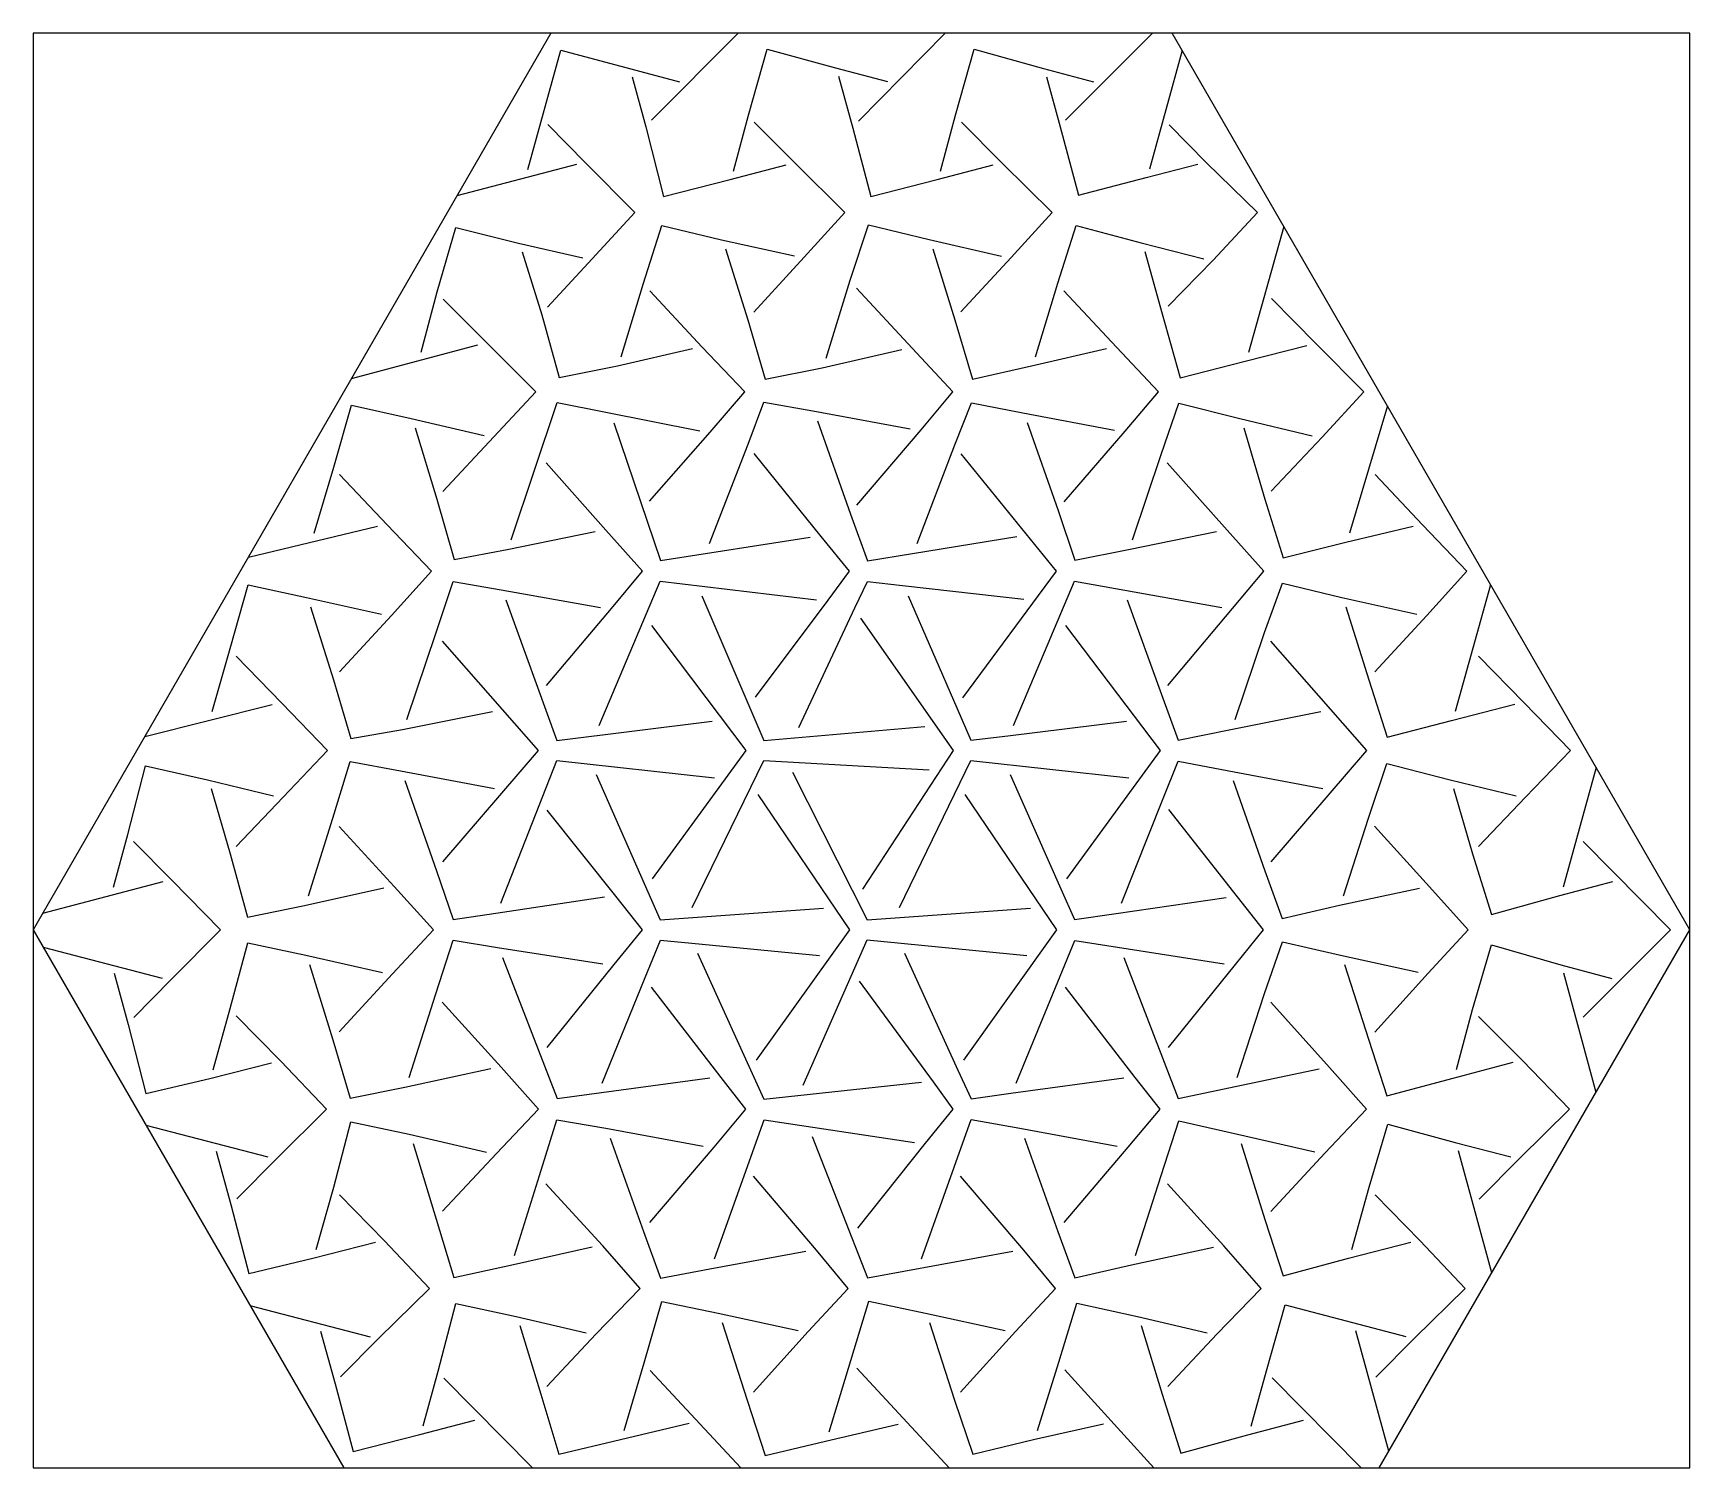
# Model space of a CAD drawing. Extents: x 1.5 to 81.5, y 1.4 to 70.7.
import ezdxf

# ---------------------------------------------------------------- set-up
doc = ezdxf.new("R2010")
doc.units = 0
doc.layers.add('DEFAULT', color=7, linetype='CONTINUOUS')

msp = doc.modelspace()

# ---------------------------------------------------------------- linework, layer by layer
at = {"layer": 'DEFAULT'}
for p, q in [((81.531, 70.654), (1.531, 70.654)), ((1.531, 70.654), (1.531, 1.372)), ((26.531, 70.654), (1.531, 27.353)), ((56.531, 70.654), (26.531, 70.654)), ((35.577, 70.654), (31.387, 66.453)), ((45.577, 70.654), (41.383, 66.405)), ((55.577, 70.654), (51.387, 66.453)), ((81.531, 27.353), (56.531, 70.654)), ((81.531, 1.372), (81.531, 70.654)), ((25.426, 64.071), (27.009, 69.828)), ((27.009, 69.828), (32.742, 68.299)), ((36.075, 66.691), (36.978, 69.88)), ((36.978, 69.88), (40.269, 68.977)), ((46.075, 66.691), (46.978, 69.88)), ((46.978, 69.88), (50.313, 68.947)), ((57.016, 69.815), (55.44, 64.085)), ((40.269, 68.977), (42.785, 68.32)), ((50.313, 68.947), (52.742, 68.299)), ((30.465, 68.55), (31.119, 66.122)), ((40.426, 68.577), (41.115, 66.07)), ((50.465, 68.55), (51.119, 66.122)), ((35.348, 63.992), (36.075, 66.691)), ((45.348, 63.992), (46.075, 66.691)), ((28.21, 64.393), (26.383, 66.243)), ((31.119, 66.122), (31.978, 62.768)), ((38.327, 64.371), (36.353, 66.35)), ((41.115, 66.07), (41.978, 62.768)), ((48.327, 64.371), (46.353, 66.35)), ((51.119, 66.122), (52.012, 62.827)), ((58.189, 64.398), (56.387, 66.224)), ((22.009, 62.821), (27.785, 64.328)), ((30.592, 61.994), (28.21, 64.393)), ((35.192, 63.581), (37.893, 64.3)), ((40.72, 61.994), (38.327, 64.371)), ((45.192, 63.581), (47.893, 64.3)), ((50.735, 61.994), (48.327, 64.371)), ((55.285, 63.686), (57.766, 64.334)), ((60.66, 61.994), (58.189, 64.398)), ((31.978, 62.768), (35.192, 63.581)), ((41.978, 62.768), (45.192, 63.581)), ((52.012, 62.827), (55.285, 63.686)), ((28.531, 59.753), (30.592, 61.994)), ((38.768, 59.84), (40.72, 61.994)), ((48.764, 59.825), (50.735, 61.994)), ((58.506, 59.688), (60.66, 61.994)), ((21.042, 58.155), (21.948, 61.272)), ((21.948, 61.272), (24.972, 60.516)), ((31.007, 58.587), (31.896, 61.363)), ((31.896, 61.363), (34.779, 60.678)), ((40.988, 58.728), (41.873, 61.402)), ((41.873, 61.402), (44.793, 60.681)), ((51.007, 58.587), (51.892, 61.37)), ((51.892, 61.37), (55.041, 60.527)), ((61.926, 61.311), (60.221, 55.239)), ((24.972, 60.516), (28.078, 59.81)), ((25.15, 60.096), (26.091, 57.052)), ((34.779, 60.678), (38.295, 59.898)), ((34.965, 60.239), (36.047, 56.804)), ((44.793, 60.681), (48.291, 59.886)), ((44.977, 60.241), (46.037, 56.815)), ((55.041, 60.527), (58.056, 59.757)), ((55.206, 60.102), (56.047, 57.106)), ((26.366, 57.416), (28.531, 59.753)), ((36.334, 57.185), (38.768, 59.84)), ((46.326, 57.194), (48.764, 59.825)), ((56.332, 57.462), (58.506, 59.688)), ((29.927, 55.031), (31.007, 58.587)), ((39.821, 54.953), (40.988, 58.728)), ((49.927, 55.031), (51.007, 58.587)), ((20.261, 55.252), (21.042, 58.155)), ((23.451, 55.677), (21.328, 57.805)), ((33.843, 55.491), (31.303, 58.204)), ((43.975, 55.437), (41.29, 58.336)), ((53.843, 55.491), (51.303, 58.204)), ((63.485, 55.645), (61.336, 57.846)), ((26.091, 57.052), (26.929, 54.023)), ((36.047, 56.804), (36.88, 53.938)), ((46.037, 56.815), (46.888, 53.951)), ((56.047, 57.106), (56.922, 54.01)), ((16.903, 53.977), (23.005, 55.604)), ((25.803, 53.334), (23.451, 55.677)), ((29.744, 54.583), (33.363, 55.426)), ((35.901, 53.334), (33.843, 55.491)), ((39.631, 54.496), (43.484, 55.372)), ((45.946, 53.334), (43.975, 55.437)), ((49.744, 54.583), (53.364, 55.426)), ((55.878, 53.334), (53.843, 55.491)), ((60.056, 54.816), (63.037, 55.577)), ((65.796, 53.334), (63.485, 55.645)), ((26.929, 54.023), (29.744, 54.583)), ((36.88, 53.938), (39.631, 54.496)), ((46.888, 53.951), (49.744, 54.583)), ((56.922, 54.01), (60.056, 54.816)), ((23.78, 51.157), (25.803, 53.334)), ((24.622, 46.187), (26.828, 52.82)), ((26.828, 52.82), (33.718, 51.443)), ((34.229, 51.388), (35.901, 53.334)), ((36.051, 50.809), (36.82, 52.834)), ((36.82, 52.834), (39.18, 52.412)), ((44.409, 51.501), (45.946, 53.334)), ((46.039, 50.777), (46.835, 52.807)), ((46.835, 52.807), (49.318, 52.315)), ((54.256, 51.43), (55.878, 53.334)), ((63.775, 51.142), (65.796, 53.334)), ((16.047, 49.702), (16.907, 52.683)), ((16.907, 52.683), (19.792, 52.039)), ((19.792, 52.039), (23.306, 51.221)), ((39.18, 52.412), (43.883, 51.549)), ((49.318, 52.315), (53.742, 51.479)), ((55.994, 50.312), (56.85, 52.781)), ((56.85, 52.781), (59.807, 52.042)), ((59.807, 52.042), (63.301, 51.209)), ((66.926, 52.651), (65.095, 46.502)), ((19.974, 51.597), (21.022, 48.144)), ((29.576, 51.842), (31.828, 45.187)), ((31.301, 48.056), (34.229, 51.388)), ((39.402, 51.932), (41.005, 47.428)), ((41.31, 47.86), (44.409, 51.501)), ((49.533, 51.846), (51.02, 47.596)), ((51.319, 48.017), (54.256, 51.43)), ((59.987, 51.598), (61.012, 48.156)), ((21.314, 48.523), (23.78, 51.157)), ((34.197, 46.004), (36.051, 50.809)), ((44.227, 46.009), (46.039, 50.777)), ((61.306, 48.534), (63.775, 51.142)), ((15.095, 46.502), (16.047, 49.702)), ((29.183, 46.65), (26.297, 49.9)), ((39.585, 46.351), (36.351, 50.36)), ((50.954, 44.673), (46.34, 50.331)), ((54.622, 46.187), (55.994, 50.312)), ((59.183, 46.65), (56.297, 49.9)), ((18.628, 46.909), (16.333, 49.334)), ((68.628, 46.909), (66.333, 49.334)), ((21.022, 48.144), (21.858, 45.239)), ((61.012, 48.156), (61.899, 45.311)), ((41.005, 47.428), (41.816, 45.167)), ((51.02, 47.596), (51.839, 45.206)), ((11.926, 45.356), (18.167, 46.845)), ((20.765, 44.673), (18.628, 46.909)), ((24.417, 45.719), (28.675, 46.593)), ((30.954, 44.673), (29.183, 46.65)), ((54.417, 45.719), (58.675, 46.593)), ((60.954, 44.673), (59.183, 46.65)), ((64.919, 46.07), (68.166, 46.845)), ((70.765, 44.673), (68.628, 46.909)), ((21.858, 45.239), (24.417, 45.719)), ((31.828, 45.187), (39.047, 46.316)), ((40.954, 44.673), (39.585, 46.351)), ((43.992, 45.525), (49.027, 46.34)), ((51.839, 45.206), (54.417, 45.719)), ((61.899, 45.311), (64.919, 46.07)), ((41.816, 45.167), (43.992, 45.525)), ((11.05, 40.934), (11.914, 44.01)), ((11.914, 44.01), (14.73, 43.402)), ((18.831, 42.539), (20.765, 44.673)), ((20.998, 41.707), (21.82, 44.173)), ((21.82, 44.173), (24.129, 43.774)), ((28.866, 37.216), (31.813, 44.186)), ((29.453, 42.874), (30.954, 44.673)), ((31.813, 44.186), (39.36, 43.288)), ((39.921, 43.272), (40.954, 44.673)), ((41.213, 42.901), (41.816, 44.18)), ((41.816, 44.18), (43.516, 43.981)), ((46.431, 38.558), (50.954, 44.673)), ((48.866, 37.216), (51.813, 44.186)), ((51.813, 44.186), (58.924, 42.92)), ((59.453, 42.874), (60.954, 44.673)), ((60.998, 41.707), (61.865, 44.095)), ((61.865, 44.095), (64.73, 43.402)), ((68.831, 42.539), (70.765, 44.673)), ((71.911, 44.017), (70.191, 37.892)), ((14.73, 43.402), (18.353, 42.598)), ((24.129, 43.774), (28.924, 42.92)), ((24.354, 43.292), (26.813, 36.5)), ((33.816, 43.486), (36.813, 36.5)), ((36.417, 38.586), (39.921, 43.272)), ((43.516, 43.981), (49.378, 43.315)), ((43.785, 43.488), (46.139, 38.078)), ((54.354, 43.292), (56.012, 38.713)), ((64.73, 43.402), (68.353, 42.598)), ((14.918, 42.958), (16.033, 39.418)), ((16.324, 39.804), (18.831, 42.539)), ((26.316, 39.148), (29.453, 42.874)), ((38.513, 37.119), (41.213, 42.901)), ((45.969, 36.013), (41.498, 42.404)), ((56.316, 39.148), (59.453, 42.874)), ((64.918, 42.958), (66.033, 39.418)), ((66.324, 39.804), (68.831, 42.539)), ((19.576, 37.505), (20.998, 41.707)), ((35.969, 36.013), (31.406, 42.05)), ((55.969, 36.013), (51.406, 42.05)), ((59.576, 37.505), (60.998, 41.707)), ((10.179, 37.892), (11.05, 40.934)), ((25.939, 36.013), (21.301, 41.291)), ((65.939, 36.013), (61.301, 41.291)), ((13.533, 38.3), (11.335, 40.575)), ((73.527, 38.313), (71.328, 40.565)), ((16.033, 39.418), (16.865, 36.592)), ((66.033, 39.418), (66.907, 36.664)), ((56.012, 38.713), (56.82, 36.513)), ((6.926, 36.696), (13.08, 38.233)), ((15.75, 36.013), (13.533, 38.3)), ((19.367, 37.034), (23.718, 37.904)), ((46.139, 38.078), (46.816, 36.507)), ((59.367, 37.034), (63.718, 37.904)), ((70.025, 37.465), (73.075, 38.244)), ((75.765, 36.013), (73.527, 38.313)), ((16.865, 36.592), (19.367, 37.034)), ((26.813, 36.5), (34.322, 37.434)), ((36.813, 36.5), (44.582, 37.177)), ((48.604, 36.723), (54.322, 37.434)), ((56.82, 36.513), (59.367, 37.034)), ((66.907, 36.664), (70.025, 37.465)), ((13.602, 33.758), (15.75, 36.013)), ((21.31, 30.633), (25.939, 36.013)), ((31.442, 29.824), (35.969, 36.013)), ((41.597, 29.324), (45.969, 36.013)), ((46.816, 36.507), (48.604, 36.723)), ((51.442, 29.824), (55.969, 36.013)), ((61.31, 30.633), (65.939, 36.013)), ((73.602, 33.758), (75.765, 36.013)), ((6.11, 31.958), (6.96, 35.271)), ((6.96, 35.271), (9.949, 34.603)), ((16.004, 32.738), (16.843, 35.474)), ((16.843, 35.474), (19.266, 35.039)), ((24.113, 28.639), (26.813, 35.526)), ((26.813, 35.526), (34.436, 34.7)), ((33.36, 28.425), (36.813, 35.526)), ((36.813, 35.526), (44.792, 35.085)), ((43.36, 28.425), (46.813, 35.526)), ((46.813, 35.526), (54.436, 34.7)), ((56.067, 33.622), (56.824, 35.506)), ((56.824, 35.506), (59.266, 35.039)), ((66.016, 32.749), (66.896, 35.382)), ((66.896, 35.382), (69.949, 34.603)), ((9.949, 34.603), (13.143, 33.824)), ((19.266, 35.039), (23.802, 34.182)), ((19.482, 34.565), (21.008, 30.208)), ((28.716, 34.855), (31.813, 27.84)), ((38.205, 34.971), (41.813, 27.84)), ((48.716, 34.855), (51.151, 29.34)), ((59.266, 35.039), (63.801, 34.182)), ((59.482, 34.565), (61.008, 30.208)), ((69.949, 34.603), (73.143, 33.824)), ((77.001, 35.2), (75.411, 29.417)), ((10.122, 34.173), (11.043, 31.018)), ((11.33, 31.382), (13.602, 33.758)), ((40.969, 27.353), (36.545, 33.894)), ((50.969, 27.353), (46.545, 33.894)), ((54.082, 28.634), (56.067, 33.622)), ((70.122, 34.173), (71.043, 31.018)), ((71.33, 31.382), (73.602, 33.758)), ((29.672, 28.978), (26.354, 33.135)), ((59.692, 28.951), (56.366, 33.164)), ((14.823, 28.989), (16.004, 32.738)), ((18.959, 29.447), (16.302, 32.345)), ((64.81, 28.992), (66.016, 32.749)), ((68.963, 29.431), (66.311, 32.355)), ((5.411, 29.417), (6.11, 31.958)), ((8.23, 29.746), (6.379, 31.621)), ((80.592, 27.353), (76.379, 31.621)), ((11.043, 31.018), (11.888, 27.971)), ((71.043, 31.018), (71.96, 28.095)), ((2.001, 28.166), (7.804, 29.681)), ((10.577, 27.353), (8.23, 29.746)), ((21.008, 30.208), (21.82, 27.853)), ((61.008, 30.208), (61.85, 27.905)), ((75.254, 29.015), (77.804, 29.681)), ((14.631, 28.534), (18.469, 29.386)), ((20.871, 27.353), (18.959, 29.447)), ((23.869, 28.151), (29.127, 28.945)), ((30.954, 27.353), (29.672, 28.978)), ((51.151, 29.34), (51.816, 27.847)), ((53.835, 28.147), (59.146, 28.921)), ((60.946, 27.353), (59.692, 28.951)), ((64.616, 28.538), (68.473, 29.373)), ((70.826, 27.353), (68.963, 29.431)), ((71.96, 28.095), (75.254, 29.015)), ((11.888, 27.971), (14.631, 28.534)), ((21.82, 27.853), (23.869, 28.151)), ((31.813, 27.84), (39.689, 28.401)), ((41.813, 27.84), (49.689, 28.401)), ((51.816, 27.847), (53.835, 28.147)), ((61.85, 27.905), (64.616, 28.538)), ((1.531, 27.353), (16.531, 1.372)), ((8.189, 24.949), (10.577, 27.353)), ((18.891, 25.224), (20.871, 27.353)), ((29.585, 25.675), (30.954, 27.353)), ((36.469, 21.063), (40.969, 27.353)), ((46.469, 21.063), (50.969, 27.353)), ((59.585, 25.675), (60.946, 27.353)), ((66.531, 1.372), (81.531, 27.353)), ((68.899, 25.254), (70.826, 27.353)), ((76.383, 23.132), (80.592, 27.353)), ((2.016, 26.513), (7.766, 25.013)), ((11.053, 23.559), (11.896, 26.722)), ((11.896, 26.722), (14.696, 26.131)), ((20.978, 24.264), (21.82, 26.853)), ((21.82, 26.853), (23.958, 26.506)), ((23.958, 26.506), (29.047, 25.71)), ((31.092, 25.047), (31.82, 26.853)), ((31.82, 26.853), (33.334, 26.717)), ((33.334, 26.717), (39.51, 26.114)), ((38.716, 19.851), (41.813, 26.866)), ((41.813, 26.866), (49.51, 26.114)), ((49.002, 19.953), (51.828, 26.84)), ((51.828, 26.84), (59.047, 25.71)), ((60.99, 24.276), (61.862, 26.781)), ((61.862, 26.781), (64.665, 26.123)), ((71.042, 23.514), (71.952, 26.624)), ((71.952, 26.624), (75.297, 25.661)), ((14.696, 26.131), (18.407, 25.287)), ((14.883, 25.68), (16.008, 22.044)), ((24.197, 26.023), (26.828, 19.206)), ((26.351, 21.666), (29.585, 25.675)), ((33.615, 26.222), (36.813, 19.18)), ((43.615, 26.222), (46.181, 20.572)), ((54.197, 26.023), (56.828, 19.206)), ((56.351, 21.666), (59.585, 25.675)), ((64.665, 26.123), (68.415, 25.311)), ((64.858, 25.675), (66.03, 22.022)), ((75.297, 25.661), (77.761, 25.004)), ((5.44, 25.262), (6.12, 22.789)), ((6.387, 23.123), (8.189, 24.949)), ((16.304, 22.432), (18.891, 25.224)), ((29.002, 19.953), (31.092, 25.047)), ((45.001, 20.016), (41.442, 24.882)), ((66.322, 22.413), (68.899, 25.254)), ((77.001, 19.506), (75.451, 25.262)), ((19.682, 20.225), (20.978, 24.264)), ((34.754, 20.226), (31.388, 24.583)), ((54.754, 20.226), (51.388, 24.583)), ((59.668, 20.229), (60.99, 24.276)), ((10.221, 20.598), (11.053, 23.559)), ((13.485, 21.004), (11.336, 23.205)), ((24.133, 20.717), (21.283, 23.858)), ((64.137, 20.7), (61.293, 23.868)), ((70.261, 20.611), (71.042, 23.514)), ((6.12, 22.789), (6.971, 19.454)), ((73.451, 21.036), (71.328, 23.164)), ((16.008, 22.044), (16.839, 19.226)), ((66.03, 22.022), (66.899, 19.33)), ((10.056, 20.175), (13.037, 20.936)), ((15.69, 18.693), (13.485, 21.004)), ((70.101, 20.189), (73.005, 20.963)), ((75.72, 18.693), (73.451, 21.036)), ((6.971, 19.454), (10.056, 20.175)), ((19.483, 19.758), (23.629, 20.655)), ((25.939, 18.693), (24.133, 20.717)), ((26.828, 19.206), (34.205, 20.202)), ((35.954, 18.693), (34.754, 20.226)), ((36.813, 19.18), (44.436, 20.005)), ((45.954, 18.693), (45.001, 20.016)), ((46.181, 20.572), (46.82, 19.193)), ((48.748, 19.465), (54.205, 20.202)), ((55.954, 18.693), (54.754, 20.226)), ((56.828, 19.206), (63.633, 20.641)), ((65.909, 18.693), (64.137, 20.7)), ((66.899, 19.33), (70.101, 20.189)), ((16.839, 19.226), (19.483, 19.758)), ((46.82, 19.193), (48.748, 19.465)), ((13.292, 16.317), (15.69, 18.693)), ((23.906, 16.554), (25.939, 18.693)), ((34.409, 16.86), (35.954, 18.693)), ((44.628, 17.05), (45.954, 18.693)), ((54.409, 16.86), (55.954, 18.693)), ((63.912, 16.57), (65.909, 18.693)), ((73.313, 16.323), (75.72, 18.693)), ((6.978, 17.918), (12.861, 16.384)), ((16.047, 14.92), (16.88, 18.088)), ((16.88, 18.088), (19.696, 17.489)), ((25.99, 15.483), (26.824, 18.186)), ((26.824, 18.186), (29.18, 17.771)), ((29.18, 17.771), (33.883, 16.908)), ((34.435, 11.46), (36.828, 18.179)), ((36.828, 18.179), (44.087, 17.083)), ((46.013, 15.893), (46.82, 18.192)), ((46.82, 18.192), (49.18, 17.771)), ((49.18, 17.771), (53.883, 16.908)), ((56.001, 15.494), (56.854, 18.134)), ((56.854, 18.134), (59.68, 17.485)), ((66.047, 14.92), (66.945, 17.977)), ((66.945, 17.977), (70.193, 17.091)), ((19.696, 17.489), (23.421, 16.621)), ((19.881, 17.035), (20.992, 13.375)), ((29.402, 17.291), (31.005, 12.787)), ((31.31, 13.219), (34.409, 16.86)), ((39.148, 17.381), (41.828, 10.546)), ((41.359, 12.955), (44.628, 17.05)), ((49.402, 17.291), (51.005, 12.787)), ((51.31, 13.219), (54.409, 16.86)), ((59.68, 17.485), (63.426, 16.633)), ((59.868, 17.033), (61.003, 13.363)), ((70.193, 17.091), (72.88, 16.39)), ((10.366, 16.668), (11.093, 14.025)), ((11.367, 14.366), (13.292, 16.317)), ((21.292, 13.762), (23.906, 16.554)), ((61.301, 13.751), (63.912, 16.57)), ((71.971, 10.794), (70.352, 16.682)), ((71.363, 14.346), (73.313, 16.323)), ((24.775, 11.628), (25.99, 15.483)), ((39.365, 11.881), (36.316, 15.464)), ((44.435, 11.46), (46.013, 15.893)), ((49.365, 11.881), (46.316, 15.464)), ((54.762, 11.631), (56.001, 15.494)), ((15.206, 11.924), (16.047, 14.92)), ((18.506, 12.338), (16.332, 14.564)), ((29.022, 12.107), (26.291, 15.085)), ((59.027, 12.091), (56.301, 15.095)), ((65.206, 11.924), (66.047, 14.92)), ((68.506, 12.338), (66.332, 14.564)), ((11.093, 14.025), (11.948, 10.755)), ((20.992, 13.375), (21.839, 10.565)), ((61.003, 13.363), (61.888, 10.65)), ((15.041, 11.5), (18.056, 12.269)), ((20.675, 10.032), (18.506, 12.338)), ((24.582, 11.168), (28.527, 12.044)), ((30.841, 10.032), (29.022, 12.107)), ((31.005, 12.787), (31.82, 10.533)), ((51.005, 12.787), (51.831, 10.552)), ((54.566, 11.173), (58.531, 12.031)), ((60.826, 10.032), (59.027, 12.091)), ((65.041, 11.5), (68.056, 12.269)), ((70.682, 10.032), (68.506, 12.338)), ((11.948, 10.755), (15.041, 11.5)), ((34.215, 10.984), (38.843, 11.834)), ((40.893, 10.032), (39.365, 11.881)), ((41.828, 10.546), (48.843, 11.834)), ((50.894, 10.032), (49.365, 11.881)), ((61.888, 10.65), (65.041, 11.5)), ((21.839, 10.565), (24.582, 11.168)), ((31.82, 10.533), (34.215, 10.984)), ((51.831, 10.552), (54.566, 11.173)), ((18.23, 7.64), (20.675, 10.032)), ((28.696, 7.83), (30.841, 10.032)), ((38.963, 7.954), (40.893, 10.032)), ((48.963, 7.954), (50.894, 10.032)), ((58.696, 7.83), (60.826, 10.032)), ((68.251, 7.645), (70.682, 10.032)), ((12.001, 9.219), (17.804, 7.705)), ((21.093, 6.04), (21.948, 9.31)), ((21.948, 9.31), (24.856, 8.678)), ((31.037, 6.443), (31.892, 9.408)), ((31.892, 9.408), (34.616, 8.847)), ((34.616, 8.847), (38.473, 8.013)), ((41.022, 6.561), (41.88, 9.428)), ((41.88, 9.428), (44.616, 8.847)), ((44.616, 8.847), (48.473, 8.013)), ((51.067, 6.475), (51.937, 9.33)), ((51.937, 9.33), (54.856, 8.678)), ((61.088, 6.06), (61.982, 9.252)), ((61.982, 9.252), (65.239, 8.385)), ((24.856, 8.678), (28.229, 7.892)), ((25.036, 8.242), (26.042, 4.929)), ((34.81, 8.394), (36.016, 4.636)), ((44.81, 8.394), (46.016, 4.636)), ((54.856, 8.678), (58.229, 7.892)), ((55.036, 8.242), (56.042, 4.929)), ((65.239, 8.385), (67.823, 7.711)), ((15.411, 7.968), (16.11, 5.427)), ((16.379, 5.764), (18.23, 7.64)), ((26.329, 5.303), (28.696, 7.83)), ((36.311, 5.031), (38.963, 7.954)), ((46.311, 5.031), (48.963, 7.954)), ((56.329, 5.303), (58.696, 7.83)), ((66.994, 2.173), (65.396, 7.982)), ((66.375, 5.744), (68.251, 7.645)), ((30.064, 3.174), (31.037, 6.443)), ((39.974, 3.109), (41.022, 6.561)), ((50.029, 3.18), (51.067, 6.475)), ((20.366, 3.397), (21.093, 6.04)), ((25.637, 1.372), (21.367, 5.699)), ((35.697, 1.372), (31.325, 6.072)), ((45.765, 1.372), (41.314, 6.182)), ((55.652, 1.372), (51.349, 6.1)), ((60.352, 3.383), (61.088, 6.06)), ((65.652, 1.372), (61.363, 5.718)), ((16.11, 5.427), (16.99, 2.166)), ((26.042, 4.929), (26.914, 2.036)), ((56.042, 4.929), (56.945, 2.088)), ((36.016, 4.636), (36.88, 1.977)), ((46.016, 4.636), (46.914, 2.036)), ((20.208, 2.989), (22.861, 3.681)), ((29.887, 2.739), (33.205, 3.531)), ((39.792, 2.667), (43.306, 3.485)), ((49.844, 2.748), (53.217, 3.497)), ((60.193, 2.974), (62.88, 3.675)), ((16.99, 2.166), (20.208, 2.989)), ((26.914, 2.036), (29.887, 2.739)), ((36.88, 1.977), (39.792, 2.667)), ((46.914, 2.036), (49.844, 2.748)), ((56.945, 2.088), (60.193, 2.974)), ((1.531, 1.372), (81.531, 1.372)), ((16.531, 1.372), (66.531, 1.372))]:
    msp.add_line(p, q, dxfattribs=at)

doc.saveas('drawing.dxf')
